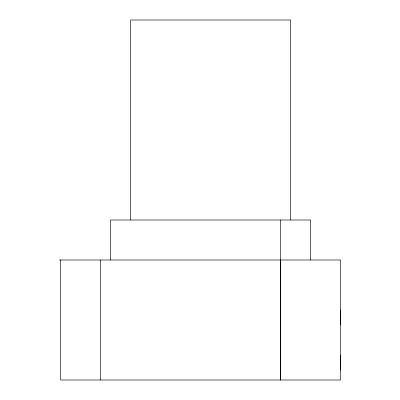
<?xml version="1.0" encoding="UTF-8"?>
<svg xmlns="http://www.w3.org/2000/svg" width="400" height="400" viewBox="0 0 400 400"><rect width="100%" height="100%" fill="white"/><g stroke="black" fill="none" stroke-linecap="round" stroke-linejoin="round"><path stroke-width="0.6" d="M60.65 260L60.65 380L340.65 380L340.645 260L59.35 260M100.65 380L100.65 260M130.65 220L130.65 20L290.65 20L290.65 220M280.65 260L280.65 380L280.65 220M310.645 260L310.65 220L110.65 220L110.65 260M340.65 370L340.65 355M340.65 325L340.65 310"/></g></svg>
